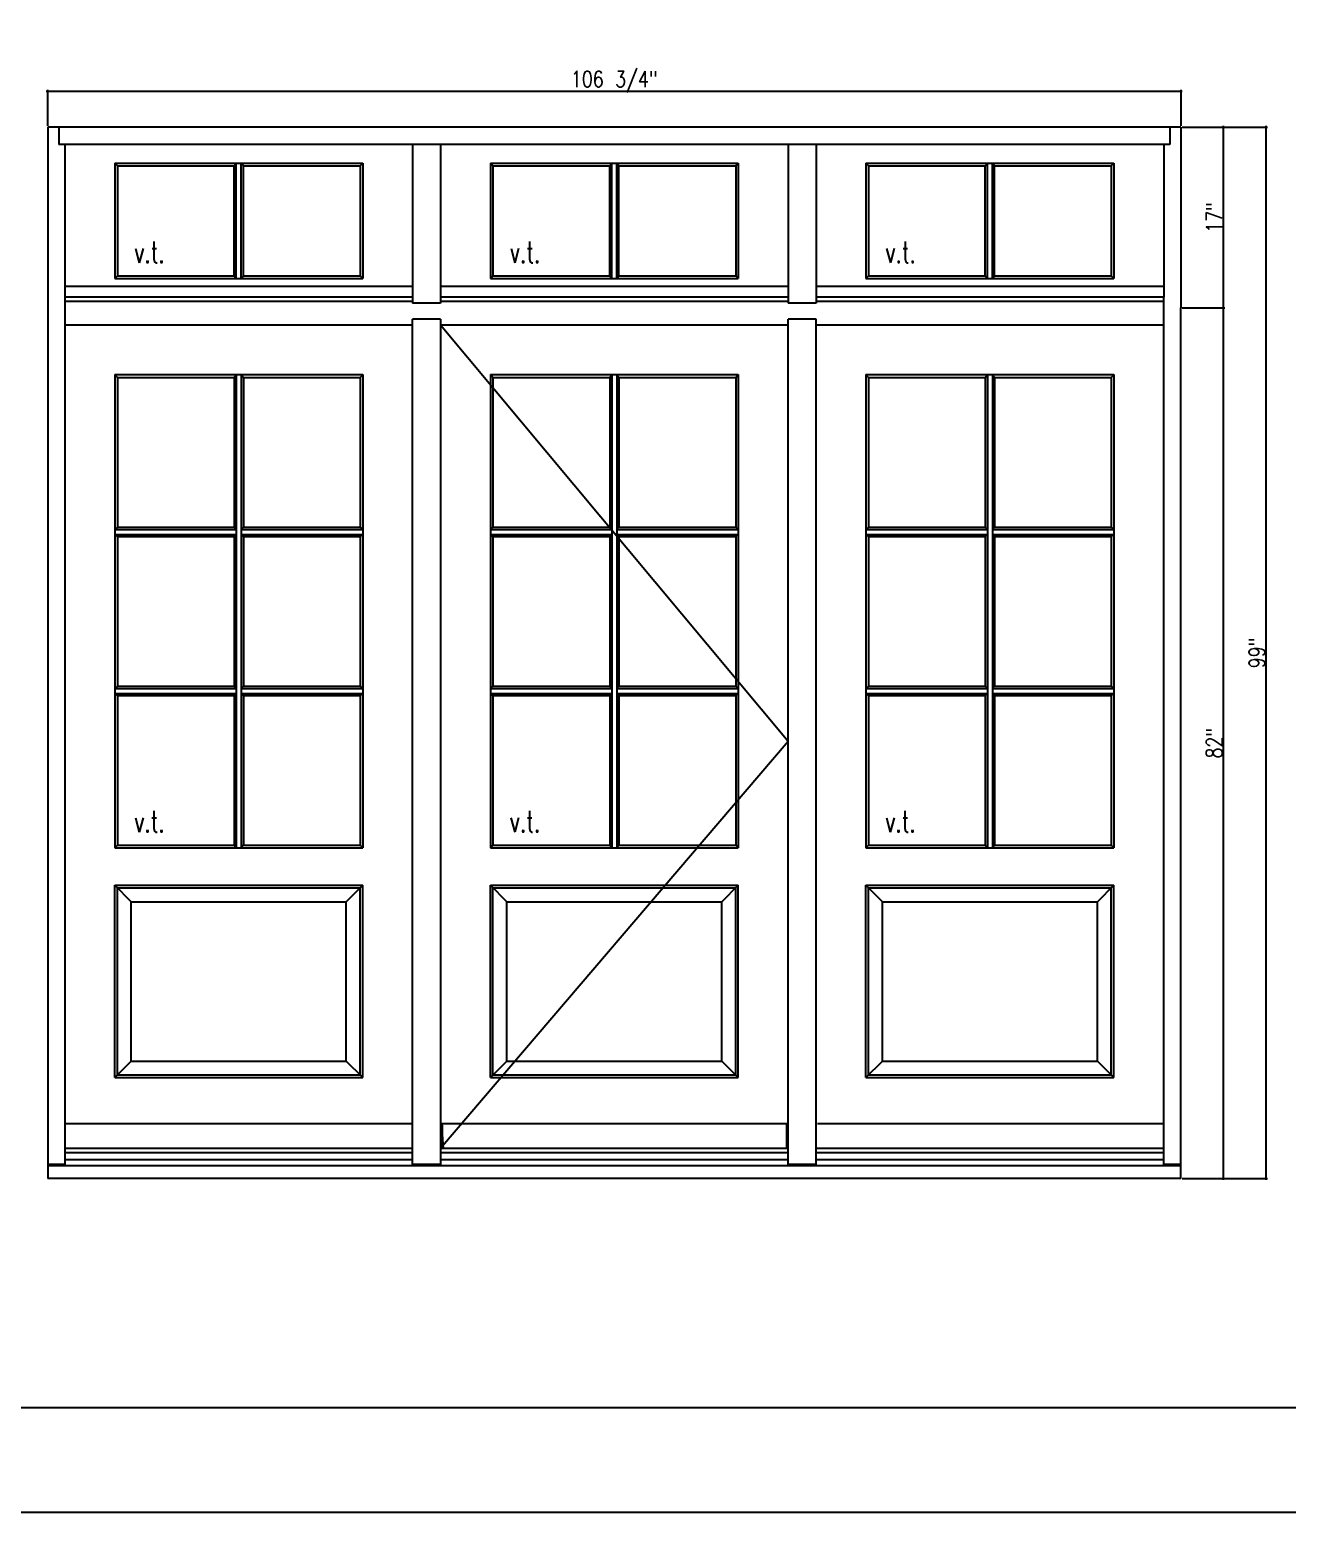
# Model space of a CAD drawing. Header units: inches. Extents: x 1985 to 11287, y 379 to 4336.
# Drawn here: x 9056.4 to 9174.9, y 3266.3 to 3405.9 of the extents above; entities that cross this region are included whole.
import ezdxf

# ---------------------------------------------------------------- set-up
doc = ezdxf.new("R2010")
doc.units = ezdxf.units.IN
doc.header["$MEASUREMENT"] = 0
doc.layers.get('0').update_dxf_attribs({"linetype": 'CONTINUOUS'})
doc.layers.get('Defpoints').update_dxf_attribs({"linetype": 'CONTINUOUS'})
for name, color, linetype in [('COTE1-1 99', 7, 'CONTINUOUS'), ('elevation 99', 7, 'CONTINUOUS'), ('opening side 99', 1, 'CONTINUOUS'), ('separation 99', 3, 'CONTINUOUS')]:
    doc.layers.add(name, color=color, linetype=linetype)
doc.styles.get("Standard").update_dxf_attribs({"font": 'txt.shx', "width": 0.8})
doc.dimstyles.new('Elevation', dxfattribs={"dimscale": 2, "dimtxt": 0.75, "dimasz": 0.0625, "dimexe": 0.0625, "dimexo": 0.0625, "dimgap": 0.0625, "dimtad": 1, "dimdec": 5, "dimzin": 0, "dimdsep": 46, "dimlunit": 5, "dimtxsty": 'Standard', "dimblk1": 'OBLIQUE', "dimblk2": 'OBLIQUE', "dimsah": 1, "dimcen": 2, "dimdle": 0.0625, "dimclrd": 1, "dimclre": 1, "dimadec": 1, "dimazin": 0, "dimtfac": 0.375, "dimtdec": 5, "dimtmove": 0, "dimatfit": 3, "dimldrblk": 'OBLIQUE', "dimfxl": 1, "dimfrac": 2, "dimtolj": 1, "dimtzin": 0, "dimarcsym": 0})

# ---------------------------------------------------------------- blocks, each defined once
blk = doc.blocks.new('_OBLIQUE')
at = {"color": 0, "linetype": 'ByBlock'}
blk.add_line((-0.5, -0.5), (0.5, 0.5), dxfattribs=at)
blk = doc.blocks.new('*D211')
at = {"layer": 'COTE1-1 99', "color": 1, "lineweight": -2, "transparency": 16777216}
for p, q in [((9058, 3400.13), (9165, 3400.13)), ((9058.13, 3396.85), (9058.13, 3400.26)), ((9164.88, 3396.85), (9164.88, 3400.26))]:
    blk.add_line(p, q, dxfattribs=at)
at = {"layer": 'Defpoints', "color": 0, "transparency": 16777216}
for p in [(9164.88, 3400.13), (9058.13, 3396.72), (9164.88, 3396.72)]:
    blk.add_point(p, dxfattribs=at)
at = {"layer": 'COTE1-1 99', "color": 1, "lineweight": -2, "transparency": 16777216, "xscale": 0.125, "yscale": 0.125, "zscale": 0.125, "rotation": 180}
blk.add_blockref('_OBLIQUE', (9058.13, 3400.13), dxfattribs=at)
at = {"layer": 'COTE1-1 99', "color": 1, "lineweight": -2, "transparency": 16777216, "xscale": 0.125, "yscale": 0.125, "zscale": 0.125}
blk.add_blockref('_OBLIQUE', (9164.88, 3400.13), dxfattribs=at)
at = {"layer": 'COTE1-1 99', "color": 0, "transparency": 16777216, "insert": (9111.5, 3401.01), "char_height": 1.5, "attachment_point": 5}
blk.add_mtext('\\A1;106 3/4"', dxfattribs=at)
blk = doc.blocks.new('*D212')
at = {"layer": 'COTE1-1 99', "color": 1, "lineweight": -2, "transparency": 16777216}
for p, q in [((9165, 3396.72), (9169.01, 3396.72)), ((9168.88, 3379.6), (9168.88, 3396.85)), ((9165, 3379.72), (9169.01, 3379.72))]:
    blk.add_line(p, q, dxfattribs=at)
at = {"layer": 'Defpoints', "color": 0, "transparency": 16777216}
for p in [(9164.88, 3396.72), (9168.88, 3396.72), (9164.88, 3379.72)]:
    blk.add_point(p, dxfattribs=at)
at = {"layer": 'COTE1-1 99', "color": 1, "lineweight": -2, "transparency": 16777216, "xscale": 0.125, "yscale": 0.125, "zscale": 0.125}
for p, rotation in [((9168.88, 3396.72), 90), ((9168.88, 3379.72), 270)]:
    blk.add_blockref('_OBLIQUE', p, dxfattribs=dict(at, rotation=rotation))
at = {"layer": 'COTE1-1 99', "color": 0, "transparency": 16777216, "insert": (9168.01, 3388.22), "char_height": 1.5, "attachment_point": 5, "rotation": 90}
blk.add_mtext('\\A1;17"', dxfattribs=at)
blk = doc.blocks.new('*D213')
at = {"layer": 'COTE1-1 99', "color": 1, "lineweight": -2, "transparency": 16777216}
for p, q in [((9165, 3379.72), (9169.01, 3379.72)), ((9168.88, 3297.6), (9168.88, 3379.85)), ((9165, 3297.72), (9169.01, 3297.72))]:
    blk.add_line(p, q, dxfattribs=at)
at = {"layer": 'Defpoints', "color": 0, "transparency": 16777216}
for p in [(9164.88, 3379.72), (9168.88, 3379.72), (9164.88, 3297.72)]:
    blk.add_point(p, dxfattribs=at)
at = {"layer": 'COTE1-1 99', "color": 1, "lineweight": -2, "transparency": 16777216, "xscale": 0.125, "yscale": 0.125, "zscale": 0.125}
for p, rotation in [((9168.88, 3379.72), 90), ((9168.88, 3297.72), 270)]:
    blk.add_blockref('_OBLIQUE', p, dxfattribs=dict(at, rotation=rotation))
at = {"layer": 'COTE1-1 99', "color": 0, "transparency": 16777216, "insert": (9168.01, 3338.72), "char_height": 1.5, "attachment_point": 5, "rotation": 90}
blk.add_mtext('\\A1;82"', dxfattribs=at)
blk = doc.blocks.new('*D214')
at = {"layer": 'COTE1-1 99', "color": 1, "lineweight": -2, "transparency": 16777216}
for p, q in [((9165, 3396.72), (9173.03, 3396.72)), ((9172.9, 3297.6), (9172.9, 3396.85)), ((9165, 3297.72), (9173.03, 3297.72))]:
    blk.add_line(p, q, dxfattribs=at)
at = {"layer": 'Defpoints', "color": 0, "transparency": 16777216}
for p in [(9164.88, 3396.72), (9172.9, 3396.72), (9164.88, 3297.72)]:
    blk.add_point(p, dxfattribs=at)
at = {"layer": 'COTE1-1 99', "color": 1, "lineweight": -2, "transparency": 16777216, "xscale": 0.125, "yscale": 0.125, "zscale": 0.125}
for p, rotation in [((9172.9, 3396.72), 90), ((9172.9, 3297.72), 270)]:
    blk.add_blockref('_OBLIQUE', p, dxfattribs=dict(at, rotation=rotation))
at = {"layer": 'COTE1-1 99', "color": 0, "transparency": 16777216, "insert": (9172.03, 3347.22), "char_height": 1.5, "attachment_point": 5, "rotation": 90}
blk.add_mtext('\\A1;99"', dxfattribs=at)

msp = doc.modelspace()

# ---------------------------------------------------------------- linework, layer by layer
at = {"layer": 'elevation 99'}
for p, q in [((9058.127671, 3396.722979), (9058.127671, 3380.722979)), ((9095.127671, 3396.722979), (9058.127671, 3396.722979)), ((9059.190171, 3396.722979), (9059.190171, 3395.097979)), ((9130.502671, 3396.722979), (9092.502671, 3396.722979)), ((9164.877671, 3396.722979), (9127.877671, 3396.722979)), ((9163.815171, 3396.722979), (9163.815171, 3395.097979)), ((9164.877671, 3396.722979), (9164.877671, 3379.722979)), ((9092.502671, 3395.097979), (9059.190171, 3395.097979)), ((9059.752671, 3395.097979), (9059.752671, 3380.722979)), ((9095.127671, 3395.097979), (9092.502671, 3395.097979)), ((9092.502671, 3395.097979), (9092.502671, 3380.160479)), ((9095.127671, 3395.097979), (9095.127671, 3380.160479)), ((9127.877671, 3395.097979), (9095.127671, 3395.097979)), ((9130.502671, 3395.097979), (9127.877671, 3395.097979)), ((9127.877671, 3395.097979), (9127.877671, 3380.160479)), ((9130.502671, 3395.097979), (9130.502671, 3380.160479)), ((9163.815171, 3395.097979), (9130.502671, 3395.097979)), ((9163.252671, 3395.097979), (9163.252671, 3380.722979)), ((9064.449985, 3393.339028), (9087.805358, 3393.339028)), ((9064.449985, 3393.339028), (9064.449985, 3382.481903)), ((9064.691056, 3393.097957), (9064.449985, 3393.339028)), ((9064.691056, 3393.097957), (9075.690171, 3393.097957)), ((9064.691056, 3393.097957), (9064.691056, 3382.722974)), ((9075.690171, 3393.097957), (9075.894371, 3393.339028)), ((9075.690171, 3382.722974), (9075.690171, 3393.097957)), ((9075.894371, 3382.481903), (9075.894371, 3393.339028)), ((9076.565171, 3393.097957), (9076.360971, 3393.339028)), ((9076.360971, 3382.481903), (9076.360971, 3393.339028)), ((9076.565171, 3393.097957), (9087.564287, 3393.097957)), ((9076.565171, 3382.722974), (9076.565171, 3393.097957)), ((9087.805358, 3393.339028), (9087.564287, 3393.097957)), ((9087.564287, 3393.097957), (9087.564287, 3382.722974)), ((9087.805358, 3393.339028), (9087.805358, 3382.481903)), ((9099.824985, 3393.339028), (9123.180358, 3393.339028)), ((9099.824985, 3393.339028), (9099.824985, 3382.481903)), ((9100.066056, 3393.097957), (9099.824985, 3393.339028)), ((9100.066056, 3393.097957), (9111.065171, 3393.097957)), ((9100.066056, 3393.097957), (9100.066056, 3382.722974)), ((9111.065171, 3393.097957), (9111.269371, 3393.339028)), ((9111.065171, 3382.722974), (9111.065171, 3393.097957)), ((9111.269371, 3382.481903), (9111.269371, 3393.339028)), ((9111.940171, 3393.097957), (9111.735971, 3393.339028)), ((9111.735971, 3382.481903), (9111.735971, 3393.339028)), ((9111.940171, 3393.097957), (9122.939287, 3393.097957)), ((9111.940171, 3382.722974), (9111.940171, 3393.097957)), ((9123.180358, 3393.339028), (9122.939287, 3393.097957)), ((9122.939287, 3393.097957), (9122.939287, 3382.722974)), ((9123.180358, 3393.339028), (9123.180358, 3382.481903)), ((9135.199985, 3393.339028), (9158.555358, 3393.339028)), ((9135.199985, 3393.339028), (9135.199985, 3382.481903)), ((9135.441056, 3393.097957), (9135.199985, 3393.339028)), ((9135.441056, 3393.097957), (9146.440171, 3393.097957)), ((9135.441056, 3393.097957), (9135.441056, 3382.722974)), ((9146.440171, 3393.097957), (9146.644371, 3393.339028)), ((9146.440171, 3382.722974), (9146.440171, 3393.097957)), ((9146.644371, 3382.481903), (9146.644371, 3393.339028)), ((9147.315171, 3393.097957), (9147.110971, 3393.339028)), ((9147.110971, 3382.481903), (9147.110971, 3393.339028)), ((9147.315171, 3393.097957), (9158.314287, 3393.097957)), ((9147.315171, 3382.722974), (9147.315171, 3393.097957)), ((9158.555358, 3393.339028), (9158.314287, 3393.097957)), ((9158.314287, 3393.097957), (9158.314287, 3382.722974)), ((9158.555358, 3393.339028), (9158.555358, 3382.481903)), ((9064.449985, 3382.481903), (9064.691056, 3382.722974)), ((9064.449985, 3382.481903), (9087.805358, 3382.481903)), ((9064.68458, 3382.722974), (9075.690171, 3382.722974)), ((9075.690171, 3382.722974), (9075.894371, 3382.481903)), ((9076.360971, 3382.481903), (9076.565171, 3382.722974)), ((9076.565171, 3382.722974), (9087.564287, 3382.722974)), ((9087.805358, 3382.481903), (9087.564287, 3382.722974)), ((9099.824985, 3382.481903), (9100.066056, 3382.722974)), ((9099.824985, 3382.481903), (9123.180358, 3382.481903)), ((9100.05958, 3382.722974), (9111.065171, 3382.722974)), ((9111.065171, 3382.722974), (9111.269371, 3382.481903)), ((9111.735971, 3382.481903), (9111.940171, 3382.722974)), ((9111.940171, 3382.722974), (9122.939287, 3382.722974)), ((9123.180358, 3382.481903), (9122.939287, 3382.722974)), ((9135.199985, 3382.481903), (9135.441056, 3382.722974)), ((9135.199985, 3382.481903), (9158.555358, 3382.481903)), ((9135.43458, 3382.722974), (9146.440171, 3382.722974)), ((9146.440171, 3382.722974), (9146.644371, 3382.481903)), ((9147.110971, 3382.481903), (9147.315171, 3382.722974)), ((9147.315171, 3382.722974), (9158.314287, 3382.722974)), ((9158.555358, 3382.481903), (9158.314287, 3382.722974)), ((9058.127671, 3380.722979), (9058.127671, 3297.722979)), ((9058.127671, 3380.722979), (9058.127671, 3297.722979)), ((9092.502671, 3381.722979), (9059.752671, 3381.722979)), ((9059.752671, 3380.722979), (9059.752671, 3380.347979)), ((9059.752671, 3380.722979), (9059.752671, 3380.347979)), ((9092.502671, 3380.722979), (9059.752671, 3380.722979)), ((9127.877671, 3381.722979), (9095.127671, 3381.722979)), ((9127.877671, 3380.722979), (9095.127671, 3380.722979)), ((9127.877671, 3380.722979), (9095.127671, 3380.722979)), ((9127.877671, 3380.722979), (9095.127671, 3380.722979)), ((9163.252671, 3381.722979), (9130.502671, 3381.722979)), ((9163.252671, 3380.722979), (9130.502671, 3380.722979)), ((9163.252671, 3380.347979), (9163.252671, 3380.722979)), ((9163.252671, 3380.347979), (9163.252671, 3380.722979)), ((9059.752671, 3380.347979), (9059.752671, 3378.097979)), ((9059.752671, 3380.347979), (9092.502671, 3380.347979)), ((9095.127671, 3380.160479), (9092.502671, 3380.160479)), ((9095.127671, 3380.347979), (9127.877671, 3380.347979)), ((9130.502671, 3380.160479), (9127.877671, 3380.160479)), ((9130.502671, 3380.347979), (9163.252671, 3380.347979)), ((9163.252671, 3378.097979), (9163.252671, 3380.347979)), ((9164.877671, 3297.722979), (9164.877671, 3379.722979)), ((9164.877671, 3297.722979), (9164.877671, 3379.722979)), ((9059.752671, 3378.097979), (9059.752671, 3299.051104)), ((9059.752671, 3378.097979), (9059.752671, 3299.051104)), ((9092.502671, 3378.097979), (9059.752671, 3378.097979)), ((9092.502671, 3378.097979), (9059.752671, 3378.097979)), ((9095.127671, 3378.660479), (9092.502671, 3378.660479)), ((9092.502671, 3299.051104), (9092.502671, 3378.660479)), ((9095.127671, 3378.660479), (9095.127671, 3299.051104)), ((9127.877671, 3378.097979), (9095.127671, 3378.097979)), ((9127.877671, 3378.097979), (9095.127671, 3378.097979)), ((9130.502671, 3378.660479), (9127.877671, 3378.660479)), ((9127.877671, 3299.051104), (9127.877671, 3378.660479)), ((9130.502671, 3299.051104), (9130.502671, 3378.660479)), ((9163.252671, 3378.097979), (9130.502671, 3378.097979)), ((9163.252671, 3378.097979), (9130.502671, 3378.097979)), ((9163.252671, 3299.051104), (9163.252671, 3378.097979)), ((9163.252671, 3299.051104), (9163.252671, 3378.097979)), ((9064.449085, 3373.428302), (9064.449085, 3328.861307)), ((9064.449085, 3373.428302), (9087.806258, 3373.428302)), ((9064.690156, 3373.16043), (9064.449085, 3373.428302)), ((9064.690156, 3373.16043), (9064.690156, 3359.05693)), ((9064.690156, 3373.16043), (9075.690171, 3373.16043)), ((9075.690171, 3373.16043), (9075.894371, 3373.428302)), ((9075.690171, 3373.16043), (9075.690171, 3359.05693)), ((9075.894371, 3373.428302), (9075.894371, 3328.861307)), ((9076.360971, 3373.428302), (9076.360971, 3328.861307)), ((9076.360971, 3373.428302), (9076.565171, 3373.16043)), ((9076.565171, 3373.16043), (9076.565171, 3359.05693)), ((9076.565171, 3373.16043), (9087.565187, 3373.16043)), ((9087.565187, 3373.16043), (9087.806258, 3373.428302)), ((9087.565187, 3373.16043), (9087.565187, 3359.05693)), ((9087.806258, 3373.428302), (9087.806258, 3328.861307)), ((9099.824085, 3373.428302), (9099.824085, 3328.861307)), ((9099.824085, 3373.428302), (9123.181258, 3373.428302)), ((9100.065156, 3373.16043), (9099.824085, 3373.428302)), ((9100.065156, 3373.16043), (9100.065156, 3359.05693)), ((9100.065156, 3373.16043), (9111.065171, 3373.16043)), ((9111.065171, 3373.16043), (9111.269371, 3373.428302)), ((9111.065171, 3373.16043), (9111.065171, 3359.05693)), ((9111.269371, 3373.428302), (9111.269371, 3328.861307)), ((9111.735971, 3373.428302), (9111.735971, 3328.861307)), ((9111.735971, 3373.428302), (9111.940171, 3373.16043)), ((9111.940171, 3373.16043), (9111.940171, 3359.05693)), ((9111.940171, 3373.16043), (9122.940187, 3373.16043)), ((9122.940187, 3373.16043), (9123.181258, 3373.428302)), ((9122.940187, 3373.16043), (9122.940187, 3359.05693)), ((9123.181258, 3373.428302), (9123.181258, 3328.861307)), ((9135.199085, 3373.428302), (9135.199085, 3328.861307)), ((9135.199085, 3373.428302), (9158.556258, 3373.428302)), ((9135.440156, 3373.16043), (9135.199085, 3373.428302)), ((9135.440156, 3373.16043), (9135.440156, 3359.05693)), ((9135.440156, 3373.16043), (9146.440171, 3373.16043)), ((9146.440171, 3373.16043), (9146.644371, 3373.428302)), ((9146.440171, 3373.16043), (9146.440171, 3359.05693)), ((9146.644371, 3373.428302), (9146.644371, 3328.861307)), ((9147.110971, 3373.428302), (9147.110971, 3328.861307)), ((9147.110971, 3373.428302), (9147.315171, 3373.16043)), ((9147.315171, 3373.16043), (9147.315171, 3359.05693)), ((9147.315171, 3373.16043), (9158.315187, 3373.16043)), ((9158.315187, 3373.16043), (9158.556258, 3373.428302)), ((9158.315187, 3373.16043), (9158.315187, 3359.05693)), ((9158.556258, 3373.428302), (9158.556258, 3328.861307)), ((9064.690156, 3359.05693), (9064.449085, 3358.85273)), ((9064.449085, 3358.85273), (9075.894371, 3358.85273)), ((9064.449085, 3358.38613), (9075.894371, 3358.38613)), ((9064.690156, 3358.18193), (9064.449085, 3358.38613)), ((9064.690156, 3359.05693), (9075.690171, 3359.05693)), ((9064.690156, 3358.18193), (9075.690171, 3358.18193)), ((9064.690156, 3358.18193), (9064.690156, 3344.07843)), ((9075.690171, 3359.05693), (9075.894371, 3358.85273)), ((9075.690171, 3358.18193), (9075.894371, 3358.38613)), ((9075.690171, 3358.18193), (9075.690171, 3344.07843)), ((9076.565171, 3359.05693), (9076.360971, 3358.85273)), ((9076.360971, 3358.85273), (9087.806258, 3358.85273)), ((9076.565171, 3358.18193), (9076.360971, 3358.38613)), ((9076.360971, 3358.38613), (9087.806258, 3358.38613)), ((9076.565171, 3359.05693), (9087.565187, 3359.05693)), ((9076.565171, 3358.18193), (9087.565187, 3358.18193)), ((9076.565171, 3358.18193), (9076.565171, 3344.07843)), ((9087.565187, 3359.05693), (9087.806258, 3358.85273)), ((9087.565187, 3358.18193), (9087.806258, 3358.38613)), ((9087.565187, 3358.18193), (9087.565187, 3344.07843)), ((9100.065156, 3359.05693), (9099.824085, 3358.85273)), ((9099.824085, 3358.85273), (9111.269371, 3358.85273)), ((9099.824085, 3358.38613), (9111.269371, 3358.38613)), ((9100.065156, 3358.18193), (9099.824085, 3358.38613)), ((9100.065156, 3359.05693), (9111.065171, 3359.05693)), ((9100.065156, 3358.18193), (9111.065171, 3358.18193)), ((9100.065156, 3358.18193), (9100.065156, 3344.07843)), ((9111.065171, 3359.05693), (9111.269371, 3358.85273)), ((9111.065171, 3358.18193), (9111.269371, 3358.38613)), ((9111.065171, 3358.18193), (9111.065171, 3344.07843)), ((9111.940171, 3359.05693), (9111.735971, 3358.85273)), ((9111.735971, 3358.85273), (9123.181258, 3358.85273)), ((9111.940171, 3358.18193), (9111.735971, 3358.38613)), ((9111.735971, 3358.38613), (9123.181258, 3358.38613)), ((9111.940171, 3359.05693), (9122.940187, 3359.05693)), ((9111.940171, 3358.18193), (9122.940187, 3358.18193)), ((9111.940171, 3358.18193), (9111.940171, 3344.07843)), ((9122.940187, 3359.05693), (9123.181258, 3358.85273)), ((9122.940187, 3358.18193), (9123.181258, 3358.38613)), ((9122.940187, 3358.18193), (9122.940187, 3344.07843)), ((9135.440156, 3359.05693), (9135.199085, 3358.85273)), ((9135.199085, 3358.85273), (9146.644371, 3358.85273)), ((9135.199085, 3358.38613), (9146.644371, 3358.38613)), ((9135.440156, 3358.18193), (9135.199085, 3358.38613)), ((9135.440156, 3359.05693), (9146.440171, 3359.05693)), ((9135.440156, 3358.18193), (9146.440171, 3358.18193)), ((9135.440156, 3358.18193), (9135.440156, 3344.07843)), ((9146.440171, 3359.05693), (9146.644371, 3358.85273)), ((9146.440171, 3358.18193), (9146.644371, 3358.38613)), ((9146.440171, 3358.18193), (9146.440171, 3344.07843)), ((9147.315171, 3359.05693), (9147.110971, 3358.85273)), ((9147.110971, 3358.85273), (9158.556258, 3358.85273)), ((9147.315171, 3358.18193), (9147.110971, 3358.38613)), ((9147.110971, 3358.38613), (9158.556258, 3358.38613)), ((9147.315171, 3359.05693), (9158.315187, 3359.05693)), ((9147.315171, 3358.18193), (9158.315187, 3358.18193)), ((9147.315171, 3358.18193), (9147.315171, 3344.07843)), ((9158.315187, 3359.05693), (9158.556258, 3358.85273)), ((9158.315187, 3358.18193), (9158.556258, 3358.38613)), ((9158.315187, 3358.18193), (9158.315187, 3344.07843)), ((9064.690156, 3344.07843), (9064.449085, 3343.87423)), ((9064.449085, 3343.87423), (9075.894371, 3343.87423)), ((9064.449085, 3343.412079), (9075.894371, 3343.412079)), ((9064.690156, 3344.07843), (9075.690171, 3344.07843)), ((9064.690156, 3343.207879), (9075.690171, 3343.207879)), ((9064.690156, 3343.207879), (9064.690156, 3329.102379)), ((9075.690171, 3343.207879), (9075.690171, 3329.102379)), ((9076.360971, 3343.87423), (9087.806258, 3343.87423)), ((9076.360971, 3343.412079), (9087.806258, 3343.412079)), ((9076.565171, 3344.07843), (9087.565187, 3344.07843)), ((9076.565171, 3343.207879), (9076.565171, 3329.102379)), ((9076.565171, 3343.207879), (9087.565187, 3343.207879)), ((9087.565187, 3344.07843), (9087.806258, 3343.87423)), ((9087.565187, 3343.207879), (9087.806258, 3343.412079)), ((9087.565187, 3343.207879), (9087.565187, 3329.102379)), ((9100.065156, 3344.07843), (9099.824085, 3343.87423)), ((9099.824085, 3343.87423), (9111.269371, 3343.87423)), ((9099.824085, 3343.412079), (9111.269371, 3343.412079)), ((9100.065156, 3344.07843), (9111.065171, 3344.07843)), ((9100.065156, 3343.207879), (9111.065171, 3343.207879)), ((9100.065156, 3343.207879), (9100.065156, 3329.102379)), ((9111.065171, 3343.207879), (9111.065171, 3329.102379)), ((9111.735971, 3343.87423), (9123.181258, 3343.87423)), ((9111.735971, 3343.412079), (9123.181258, 3343.412079)), ((9111.940171, 3344.07843), (9122.940187, 3344.07843)), ((9111.940171, 3343.207879), (9111.940171, 3329.102379)), ((9111.940171, 3343.207879), (9122.940187, 3343.207879)), ((9122.940187, 3344.07843), (9123.181258, 3343.87423)), ((9122.940187, 3343.207879), (9123.181258, 3343.412079)), ((9122.940187, 3343.207879), (9122.940187, 3329.102379)), ((9135.440156, 3344.07843), (9135.199085, 3343.87423)), ((9135.199085, 3343.87423), (9146.644371, 3343.87423)), ((9135.199085, 3343.412079), (9146.644371, 3343.412079)), ((9135.440156, 3344.07843), (9146.440171, 3344.07843)), ((9135.440156, 3343.207879), (9146.440171, 3343.207879)), ((9135.440156, 3343.207879), (9135.440156, 3329.102379)), ((9146.440171, 3343.207879), (9146.440171, 3329.102379)), ((9147.110971, 3343.87423), (9158.556258, 3343.87423)), ((9147.110971, 3343.412079), (9158.556258, 3343.412079)), ((9147.315171, 3344.07843), (9158.315187, 3344.07843)), ((9147.315171, 3343.207879), (9147.315171, 3329.102379)), ((9147.315171, 3343.207879), (9158.315187, 3343.207879)), ((9158.315187, 3344.07843), (9158.556258, 3343.87423)), ((9158.315187, 3343.207879), (9158.556258, 3343.412079)), ((9158.315187, 3343.207879), (9158.315187, 3329.102379)), ((9064.449085, 3328.861307), (9064.690156, 3329.102379)), ((9064.449085, 3328.861307), (9087.806258, 3328.861307)), ((9064.690156, 3329.102379), (9075.690171, 3329.102379)), ((9075.690171, 3329.102379), (9075.894371, 3328.861307)), ((9076.565171, 3329.102379), (9076.360971, 3328.861307)), ((9076.565171, 3329.102379), (9087.565187, 3329.102379)), ((9087.806258, 3328.861307), (9087.565187, 3329.102379)), ((9099.824085, 3328.861307), (9100.065156, 3329.102379)), ((9099.824085, 3328.861307), (9123.181258, 3328.861307)), ((9100.065156, 3329.102379), (9111.065171, 3329.102379)), ((9111.065171, 3329.102379), (9111.269371, 3328.861307)), ((9111.940171, 3329.102379), (9111.735971, 3328.861307)), ((9111.940171, 3329.102379), (9122.940187, 3329.102379)), ((9123.181258, 3328.861307), (9122.940187, 3329.102379)), ((9135.199085, 3328.861307), (9135.440156, 3329.102379)), ((9135.199085, 3328.861307), (9158.556258, 3328.861307)), ((9135.440156, 3329.102379), (9146.440171, 3329.102379)), ((9146.440171, 3329.102379), (9146.644371, 3328.861307)), ((9147.315171, 3329.102379), (9147.110971, 3328.861307)), ((9147.315171, 3329.102379), (9158.315187, 3329.102379)), ((9158.556258, 3328.861307), (9158.315187, 3329.102379)), ((9066.002598, 3323.789829), (9064.449026, 3325.34345)), ((9064.449026, 3307.231868), (9064.449026, 3325.34345)), ((9064.449026, 3325.34345), (9087.806302, 3325.34345)), ((9064.690098, 3307.472939), (9064.690098, 3325.102329)), ((9064.690098, 3325.102329), (9087.565231, 3325.102329)), ((9087.806302, 3325.34345), (9086.252731, 3323.789829)), ((9087.565231, 3307.472939), (9087.565231, 3325.102329)), ((9087.806302, 3307.231868), (9087.806302, 3325.34345)), ((9099.824026, 3325.34345), (9123.181302, 3325.34345)), ((9099.824026, 3307.231868), (9099.824026, 3325.34345)), ((9101.377598, 3323.789829), (9099.824026, 3325.34345)), ((9100.065098, 3325.102329), (9122.940231, 3325.102329)), ((9100.065098, 3307.472939), (9100.065098, 3325.102329)), ((9123.181302, 3325.34345), (9121.627731, 3323.789829)), ((9122.940231, 3307.472939), (9122.940231, 3325.102329)), ((9123.181302, 3307.231868), (9123.181302, 3325.34345)), ((9136.752598, 3323.789829), (9135.199026, 3325.34345)), ((9135.199026, 3307.231868), (9135.199026, 3325.34345)), ((9135.199026, 3325.34345), (9158.556302, 3325.34345)), ((9135.440098, 3307.472939), (9135.440098, 3325.102329)), ((9135.440098, 3325.102329), (9158.315231, 3325.102329)), ((9158.556302, 3325.34345), (9157.002731, 3323.789829)), ((9158.315231, 3307.472939), (9158.315231, 3325.102329)), ((9158.556302, 3307.231868), (9158.556302, 3325.34345)), ((9066.002598, 3308.785439), (9066.002598, 3323.789829)), ((9066.002598, 3323.789829), (9086.252731, 3323.789829)), ((9086.252731, 3308.785439), (9086.252731, 3323.789829)), ((9101.377598, 3323.789829), (9121.627731, 3323.789829)), ((9101.377598, 3308.785439), (9101.377598, 3323.789829)), ((9121.627731, 3308.785439), (9121.627731, 3323.789829)), ((9136.752598, 3308.785439), (9136.752598, 3323.789829)), ((9136.752598, 3323.789829), (9157.002731, 3323.789829)), ((9157.002731, 3308.785439), (9157.002731, 3323.789829)), ((9064.449026, 3307.231868), (9066.002598, 3308.785439)), ((9066.002598, 3308.785439), (9086.252731, 3308.785439)), ((9087.806302, 3307.231868), (9086.252731, 3308.785439)), ((9099.824026, 3307.231868), (9101.377598, 3308.785439)), ((9101.377598, 3308.785439), (9121.627731, 3308.785439)), ((9123.181302, 3307.231868), (9121.627731, 3308.785439)), ((9135.199026, 3307.231868), (9136.752598, 3308.785439)), ((9136.752598, 3308.785439), (9157.002731, 3308.785439)), ((9158.556302, 3307.231868), (9157.002731, 3308.785439)), ((9064.449026, 3307.231868), (9087.806302, 3307.231868)), ((9064.690098, 3307.472939), (9087.565231, 3307.472939)), ((9099.824026, 3307.231868), (9123.181302, 3307.231868)), ((9100.065098, 3307.472939), (9122.940231, 3307.472939)), ((9135.199026, 3307.231868), (9158.556302, 3307.231868)), ((9135.440098, 3307.472939), (9158.315231, 3307.472939)), ((9059.752671, 3302.910473), (9092.502671, 3302.910473)), ((9059.877671, 3302.910473), (9092.377671, 3302.910473)), ((9095.252671, 3300.535473), (9095.252671, 3302.910473)), ((9095.252671, 3302.910473), (9127.752671, 3302.910473)), ((9095.252671, 3300.535473), (9095.252671, 3302.910473)), ((9095.252671, 3302.910473), (9127.752671, 3302.910473)), ((9127.752671, 3300.535473), (9127.752671, 3302.910473)), ((9127.752671, 3300.535473), (9127.752671, 3302.910473)), ((9130.627671, 3302.910473), (9163.127671, 3302.910473)), ((9092.502671, 3300.535473), (9059.752671, 3300.535473)), ((9092.502671, 3300.535473), (9059.752671, 3300.535473)), ((9092.502671, 3300.143855), (9059.752671, 3300.143855)), ((9092.502671, 3300.143855), (9059.752671, 3300.143855)), ((9127.877671, 3300.535473), (9095.127671, 3300.535473)), ((9127.877671, 3300.535473), (9095.127671, 3300.535473)), ((9127.877671, 3300.143855), (9095.127671, 3300.143855)), ((9127.877671, 3300.143855), (9095.127671, 3300.143855)), ((9095.330003, 3300.660473), (9095.319375, 3300.535473)), ((9095.330003, 3300.660473), (9095.319375, 3300.535473)), ((9095.339428, 3300.535473), (9095.330003, 3300.660473)), ((9095.339428, 3300.535473), (9095.330003, 3300.660473)), ((9095.377671, 3300.722973), (9095.377671, 3300.535473)), ((9095.377671, 3300.722973), (9095.377671, 3300.535473)), ((9163.252671, 3300.535473), (9130.502671, 3300.535473)), ((9163.252671, 3300.535473), (9130.502671, 3300.535473)), ((9163.252671, 3300.143855), (9130.502671, 3300.143855)), ((9163.252671, 3300.143855), (9130.502671, 3300.143855)), ((9059.752671, 3299.051104), (9058.127671, 3299.051104)), ((9059.752671, 3299.051104), (9058.127671, 3299.051104)), ((9095.127671, 3298.910479), (9058.127671, 3298.910479)), ((9095.127671, 3298.910479), (9058.127671, 3298.910479)), ((9092.502671, 3299.472973), (9059.752671, 3299.472973)), ((9095.127671, 3299.051104), (9092.502671, 3299.051104)), ((9095.127671, 3299.051104), (9092.502671, 3299.051104)), ((9095.127671, 3299.051104), (9092.502671, 3299.051104)), ((9095.127671, 3299.051104), (9092.502671, 3299.051104)), ((9130.502671, 3298.910479), (9092.502671, 3298.910479)), ((9130.502671, 3298.910479), (9092.502671, 3298.910479)), ((9127.877671, 3299.472973), (9095.127671, 3299.472973)), ((9130.502671, 3299.051104), (9127.877671, 3299.051104)), ((9130.502671, 3299.051104), (9127.877671, 3299.051104)), ((9130.502671, 3299.051104), (9127.877671, 3299.051104)), ((9130.502671, 3299.051104), (9127.877671, 3299.051104)), ((9164.877671, 3298.910479), (9127.877671, 3298.910479)), ((9164.877671, 3298.910479), (9127.877671, 3298.910479)), ((9163.252671, 3299.472973), (9130.502671, 3299.472973)), ((9164.877671, 3299.051104), (9163.252671, 3299.051104)), ((9164.877671, 3299.051104), (9163.252671, 3299.051104)), ((9095.127671, 3297.722979), (9058.127671, 3297.722979)), ((9095.127671, 3297.722979), (9058.127671, 3297.722979)), ((9095.127671, 3297.722979), (9059.752671, 3297.722979)), ((9095.127671, 3297.722979), (9059.752671, 3297.722979)), ((9095.127671, 3297.722979), (9066.252671, 3297.722979)), ((9095.127671, 3297.722979), (9066.252671, 3297.722979)), ((9130.502671, 3297.722979), (9092.502671, 3297.722979)), ((9130.502671, 3297.722979), (9092.502671, 3297.722979)), ((9130.502671, 3297.722979), (9095.127671, 3297.722979)), ((9130.502671, 3297.722979), (9095.127671, 3297.722979)), ((9130.502671, 3297.722979), (9101.627671, 3297.722979)), ((9130.502671, 3297.722979), (9101.627671, 3297.722979)), ((9164.877671, 3297.722979), (9127.877671, 3297.722979)), ((9164.877671, 3297.722979), (9127.877671, 3297.722979)), ((9164.877671, 3297.722979), (9130.502671, 3297.722979)), ((9164.877671, 3297.722979), (9130.502671, 3297.722979)), ((9164.877671, 3297.722979), (9137.002671, 3297.722979)), ((9164.877671, 3297.722979), (9137.002671, 3297.722979))]:
    msp.add_line(p, q, dxfattribs=at)
at = {"layer": 'elevation 99', "color": 7}
for p, q in [((9064.690156, 3343.207879), (9064.449085, 3343.412079)), ((9075.690171, 3344.07843), (9075.894371, 3343.87423)), ((9075.690171, 3343.207879), (9075.894371, 3343.412079)), ((9076.565171, 3344.07843), (9076.360971, 3343.87423)), ((9076.565171, 3343.207879), (9076.360971, 3343.412079)), ((9100.065156, 3343.207879), (9099.824085, 3343.412079)), ((9111.065171, 3344.07843), (9111.269371, 3343.87423)), ((9111.065171, 3343.207879), (9111.269371, 3343.412079)), ((9111.940171, 3344.07843), (9111.735971, 3343.87423)), ((9111.940171, 3343.207879), (9111.735971, 3343.412079)), ((9135.440156, 3343.207879), (9135.199085, 3343.412079)), ((9146.440171, 3344.07843), (9146.644371, 3343.87423)), ((9146.440171, 3343.207879), (9146.644371, 3343.412079)), ((9147.315171, 3344.07843), (9147.110971, 3343.87423)), ((9147.315171, 3343.207879), (9147.110971, 3343.412079))]:
    msp.add_line(p, q, dxfattribs=at)
at = {"layer": 'elevation 99'}
for centre, radius, start, end in [((9094.866124, 3302.769017), 0.411617, 358.50852396, 20.09998572), ((9094.866124, 3302.769017), 0.411617, 358.50852396, 20.09998572), ((9113.418134, 3302.645715), 18.140881, 179.64439829, 185.67036068), ((9113.418134, 3302.645715), 18.140881, 179.64439829, 185.67036068), ((9092.720139, 3300.551062), 2.663087, 3.70121646, 6.51673922), ((9092.720139, 3300.551062), 2.663087, 3.70121646, 6.51673922)]:
    msp.add_arc(centre, radius, start, end, dxfattribs=at)
at = {"layer": 'opening side 99', "color": 1}
for q in [(9095.127671, 3378.097979), (9095.127671, 3300.535473)]:
    msp.add_line((9127.877671, 3338.887041), q, dxfattribs=at)
at = {"layer": 'separation 99'}
msp.add_line((9943.552213, 3276.128059), (7685.752407, 3276.128059), dxfattribs=at)
msp.add_lwpolyline([(9954.635727, 3266.28393), (7087.963638, 3266.28393), (7087.963638, 4336.37128), (9954.635727, 4336.37128)], close=True, dxfattribs=at)

# ---------------------------------------------------------------- texts
at = {"layer": 'elevation 99', "width": 0.7}
for p in [(9066.275668, 3383.968238), (9101.650609, 3383.968238), (9137.025668, 3383.968238), (9066.270091, 3330.347642), (9101.645032, 3330.347642), (9137.020091, 3330.347642)]:
    msp.add_text('v.t.', height=2, dxfattribs=at).set_placement(p)

# ---------------------------------------------------------------- dimensions: what is measured, and where the dimension line sits
at = {"layer": 'COTE1-1 99'}
dim = msp.add_linear_dim(base=(9164.877671, 3400.130656), p1=(9058.127671, 3396.722979), p2=(9164.877671, 3396.722979), dimstyle='Elevation', override={"dimtxt": 0.75, "dimdec": 5, "dimlunit": 5, "dimpost": '"'}, dxfattribs=at)
dim.commit()
dim.dimension.update_dxf_attribs({"geometry": '*D211', "text_midpoint": (9111.502671, 3401.005656)})
for base, p1, p2, override, picture, middle in [((9168.881225, 3396.722979), (9164.877671, 3379.722979), (9164.877671, 3396.722979), {"dimtxt": 0.75, "dimdec": 5, "dimlunit": 5, "dimpost": '"'}, '*D212', (9168.006225, 3388.222979)), ((9172.90183, 3396.722979), (9164.877671, 3297.722979), (9164.877671, 3396.722979), {"dimpost": '"'}, '*D214', (9172.02683, 3347.222979)), ((9168.881225, 3379.722979), (9164.877671, 3297.722979), (9164.877671, 3379.722979), {"dimtxt": 0.75, "dimdec": 5, "dimlunit": 5, "dimpost": '"'}, '*D213', (9168.006225, 3338.722979))]:
    dim = msp.add_linear_dim(base=base, p1=p1, p2=p2, angle=90, dimstyle='Elevation', override=override, dxfattribs=at)
    dim.commit()
    dim.dimension.update_dxf_attribs({"geometry": picture, "text_midpoint": middle})

doc.saveas('drawing.dxf')
